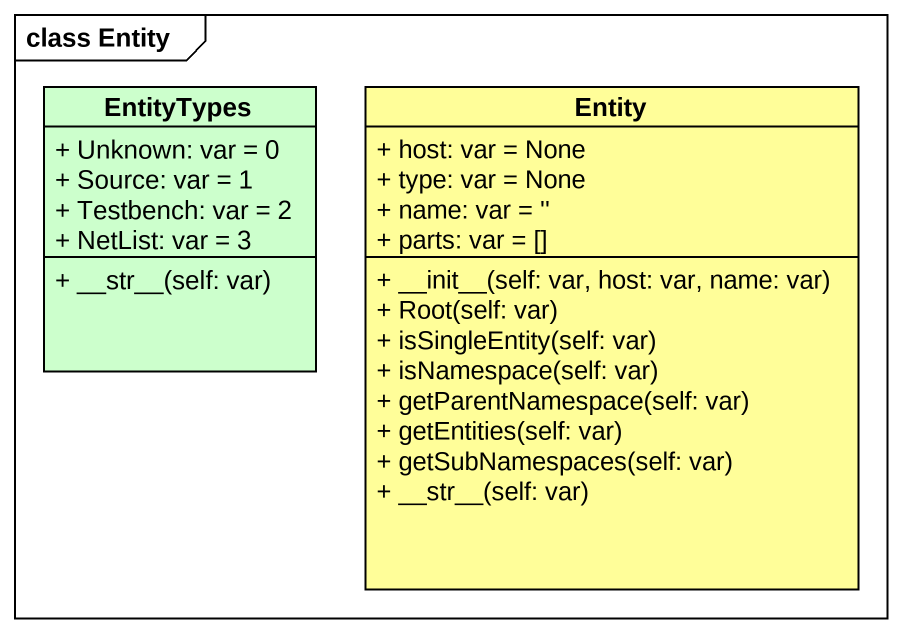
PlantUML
@startuml
mainframe class Entity
hide circle
hide empty members
skinparam classAttributeIconSize 0
class EntityTypes #CCFFCC {
  + Unknown: var = 0
  + Source: var = 1
  + Testbench: var = 2
  + NetList: var = 3
  + ~__str~__(self: var)
}
class "Entity" as Entity_ #FFFE99 {
  + host: var = None
  + type: var = None
  + name: var = ''
  + parts: var = []
  + ~__init~__(self: var, host: var, name: var)
  + Root(self: var)
  + isSingleEntity(self: var)
  + isNamespace(self: var)
  + getParentNamespace(self: var)
  + getEntities(self: var)
  + getSubNamespaces(self: var)
  + ~__str~__(self: var)
}
@enduml
